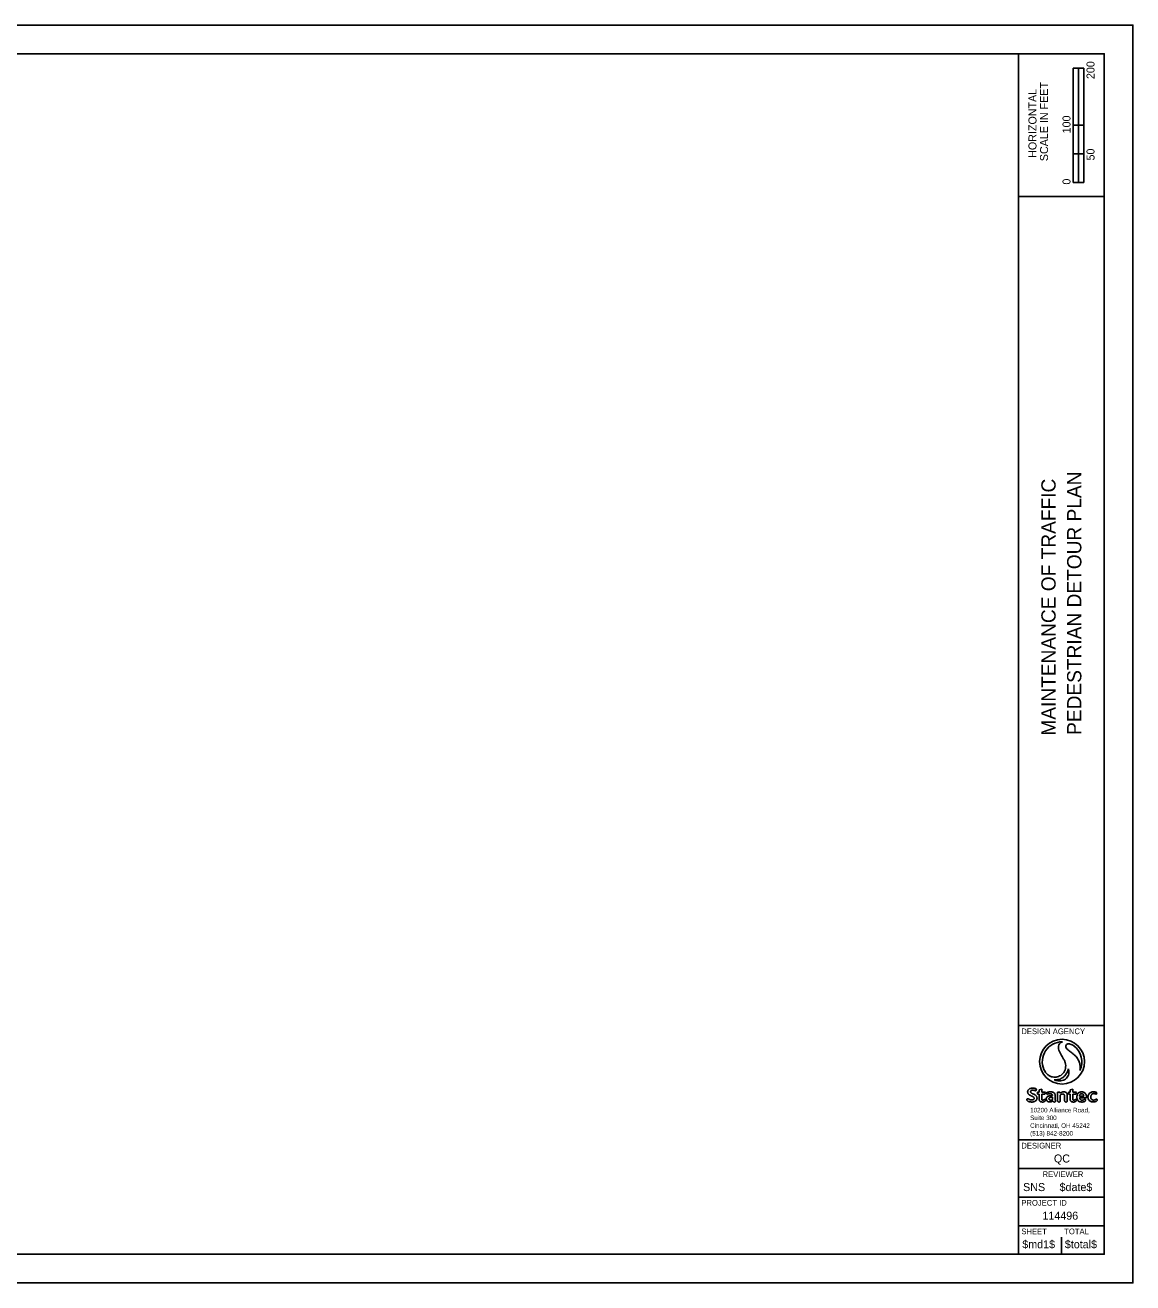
# Model space of a CAD drawing. Extents: x -4.7 to 34, y -5.1 to 22.
# Drawn here: x 14.63 to 34, y 0 to 22 of the extents above; entities that cross this region are included whole.
import ezdxf

# ---------------------------------------------------------------- set-up
doc = ezdxf.new("R2010")
doc.units = 0
for name, color, linetype in [('PM_P_CL_Double_Solid', 7, 'Continuous'), ('PM_P_Stop_Line', 7, 'Continuous'), ('PM_P_Yield_Line', 7, 'Continuous'), ('SN_P_Signs', 7, 'Continuous')]:
    doc.layers.add(name, color=color, linetype=linetype)

msp = doc.modelspace()

# ---------------------------------------------------------------- linework, layer by layer
at = {"layer": 'PM_P_CL_Double_Solid'}
msp.add_lwpolyline([(0, 0), (34, 0), (34, 22), (0, 22)], close=True, dxfattribs=at)
at = {"layer": 'PM_P_Stop_Line'}
for p, q in [((32, 0.5), (32, 21.5)), ((32, 19), (33.5, 19)), ((32, 4.5), (33.5, 4.5)), ((32, 2.5), (33.5, 2.5)), ((32, 2), (33.5, 2)), ((32, 1.5), (33.5, 1.5)), ((32, 1), (33.5, 1))]:
    msp.add_line(p, q, dxfattribs=at)
msp.add_lwpolyline([(1.5, 21.5), (33.5, 21.5), (33.5, 0.5), (1.5, 0.5)], close=True, dxfattribs=at)
at = {"layer": 'PM_P_Yield_Line'}
for p, q in [((32.302, 3.358), (32.314, 3.392)), ((32.362, 3.336), (32.331, 3.336)), ((32.331, 3.336), (32.331, 3.303)), ((32.331, 3.303), (32.362, 3.303)), ((32.409, 3.389), (32.362, 3.376)), ((32.362, 3.376), (32.362, 3.336)), ((32.409, 3.336), (32.409, 3.389)), ((32.472, 3.336), (32.409, 3.336)), ((32.409, 3.219), (32.409, 3.303)), ((32.409, 3.303), (32.46, 3.303)), ((32.46, 3.303), (32.472, 3.336)), ((32.492, 3.325), (32.506, 3.297)), ((32.725, 3.337), (32.684, 3.337)), ((32.684, 3.337), (32.684, 3.184)), ((32.728, 3.317), (32.725, 3.337)), ((32.903, 3.336), (32.873, 3.336)), ((32.873, 3.336), (32.873, 3.303)), ((32.873, 3.303), (32.904, 3.303)), ((32.951, 3.389), (32.903, 3.376)), ((32.903, 3.376), (32.903, 3.336)), ((32.95, 3.219), (32.951, 3.303)), ((32.951, 3.336), (32.951, 3.389)), ((33.013, 3.336), (32.951, 3.336)), ((32.951, 3.303), (33.002, 3.303)), ((33.002, 3.303), (33.013, 3.336)), ((33.359, 3.296), (33.37, 3.327)), ((32.596, 3.247), (32.596, 3.209)), ((32.731, 3.184), (32.731, 3.285)), ((33.141, 3.265), (33.068, 3.265)), ((33.068, 3.236), (33.19, 3.236))]:
    msp.add_line(p, q, dxfattribs=at)
for points in [[(32.769, 4.215), (32.769, 4.215)], [(32.968, 4.147), (32.968, 4.147)]]:
    msp.add_lwpolyline(points, dxfattribs=at)
msp.add_circle((32.762, 3.869), 0.392, dxfattribs=at)
for start, end in [(88.7666, 203.6845), (88.7601, 88.7666), (333.7815, 53.4326), (247.1184, 251.458)]:
    msp.add_arc((32.762, 3.869), 0.346, start, end, dxfattribs=at)
for points, degree in [([(32.769, 4.215), (32.761, 4.213), (32.741, 4.209), (32.715, 4.183), (32.696, 4.14), (32.699, 4.091), (32.716, 4.045), (32.742, 3.999), (32.768, 3.949), (32.798, 3.902), (32.819, 3.854), (32.828, 3.802), (32.822, 3.749), (32.807, 3.702), (32.777, 3.658), (32.739, 3.627), (32.698, 3.609), (32.661, 3.597), (32.62, 3.597), (32.575, 3.604), (32.53, 3.624), (32.482, 3.665), (32.459, 3.705), (32.445, 3.73)], 3), ([(32.769, 4.215), (32.769, 4.215), (32.769, 4.215), (32.769, 4.215)], 2), ([(33.072, 3.716), (33.075, 3.728), (33.08, 3.751), (33.079, 3.788), (33.076, 3.82), (33.066, 3.85), (33.055, 3.884), (33.036, 3.922), (33.008, 3.957), (32.971, 3.994), (32.926, 4.027), (32.879, 4.065), (32.841, 4.093), (32.828, 4.127), (32.828, 4.152), (32.841, 4.169), (32.857, 4.181), (32.879, 4.183), (32.905, 4.178), (32.936, 4.165), (32.957, 4.153), (32.968, 4.147)], 3), ([(32.627, 3.55), (32.636, 3.549), (32.656, 3.548), (32.69, 3.554), (32.728, 3.563), (32.763, 3.583), (32.795, 3.606), (32.824, 3.637), (32.849, 3.673), (32.865, 3.71), (32.869, 3.732), (32.872, 3.742)], 3), ([(32.872, 3.742), (32.874, 3.734), (32.881, 3.711), (32.882, 3.674), (32.876, 3.633), (32.855, 3.596), (32.827, 3.562), (32.786, 3.543), (32.742, 3.533), (32.697, 3.532), (32.666, 3.538), (32.652, 3.541)], 3), ([(32.314, 3.392), (32.312, 3.393), (32.302, 3.398), (32.284, 3.402), (32.262, 3.405), (32.242, 3.406), (32.225, 3.404), (32.209, 3.401), (32.193, 3.395), (32.179, 3.385), (32.168, 3.371), (32.162, 3.357), (32.16, 3.344), (32.161, 3.332), (32.163, 3.321), (32.168, 3.311), (32.174, 3.303), (32.181, 3.295), (32.19, 3.288), (32.201, 3.282), (32.214, 3.275), (32.229, 3.268), (32.244, 3.262), (32.256, 3.255), (32.266, 3.248), (32.272, 3.24), (32.274, 3.231), (32.274, 3.223), (32.27, 3.214), (32.263, 3.206), (32.25, 3.2), (32.236, 3.198), (32.219, 3.199), (32.205, 3.202), (32.194, 3.208), (32.184, 3.212), (32.178, 3.218), (32.172, 3.22), (32.166, 3.222), (32.161, 3.222), (32.155, 3.22), (32.15, 3.216), (32.146, 3.209), (32.146, 3.203), (32.147, 3.196), (32.152, 3.189), (32.162, 3.179), (32.181, 3.17), (32.203, 3.164), (32.226, 3.163), (32.245, 3.163), (32.262, 3.165), (32.277, 3.17), (32.293, 3.177), (32.308, 3.189), (32.319, 3.203), (32.324, 3.22), (32.325, 3.236), (32.323, 3.25), (32.317, 3.261), (32.311, 3.273), (32.299, 3.282), (32.286, 3.291), (32.271, 3.298), (32.255, 3.305), (32.239, 3.312), (32.225, 3.32), (32.216, 3.328), (32.212, 3.337), (32.211, 3.345), (32.213, 3.353), (32.219, 3.36), (32.226, 3.365), (32.236, 3.369), (32.248, 3.369), (32.26, 3.369), (32.271, 3.367), (32.282, 3.365), (32.293, 3.362), (32.299, 3.359), (32.302, 3.358)], 3), ([(32.362, 3.303), (32.362, 3.273), (32.362, 3.242), (32.362, 3.207), (32.364, 3.198), (32.367, 3.187), (32.373, 3.179), (32.38, 3.173), (32.387, 3.168), (32.398, 3.164), (32.413, 3.163), (32.429, 3.163), (32.445, 3.165), (32.457, 3.172), (32.466, 3.179), (32.47, 3.187), (32.471, 3.194), (32.469, 3.2), (32.466, 3.204), (32.462, 3.206), (32.458, 3.207), (32.453, 3.207), (32.448, 3.206), (32.444, 3.202), (32.439, 3.199), (32.433, 3.196), (32.427, 3.194), (32.42, 3.195), (32.415, 3.198), (32.41, 3.202), (32.408, 3.21), (32.408, 3.215), (32.409, 3.219)], 3), ([(32.601, 3.185), (32.601, 3.184), (32.601, 3.18), (32.605, 3.174), (32.611, 3.167), (32.621, 3.163), (32.632, 3.163), (32.642, 3.165), (32.646, 3.173), (32.646, 3.181), (32.644, 3.192), (32.641, 3.221), (32.643, 3.252), (32.643, 3.285), (32.639, 3.302), (32.63, 3.316), (32.62, 3.327), (32.604, 3.336), (32.584, 3.341), (32.56, 3.342), (32.536, 3.34), (32.513, 3.335), (32.498, 3.328), (32.492, 3.325)], 3), ([(32.506, 3.297), (32.508, 3.298), (32.515, 3.302), (32.526, 3.305), (32.539, 3.308), (32.551, 3.309), (32.564, 3.309), (32.576, 3.305), (32.586, 3.299), (32.593, 3.291), (32.596, 3.282), (32.596, 3.277), (32.596, 3.275)], 3), ([(32.731, 3.285), (32.732, 3.286), (32.736, 3.289), (32.743, 3.293), (32.754, 3.3), (32.766, 3.304), (32.78, 3.304), (32.792, 3.3), (32.801, 3.291), (32.806, 3.28), (32.808, 3.265), (32.807, 3.244), (32.808, 3.216), (32.806, 3.193), (32.807, 3.177), (32.813, 3.169), (32.822, 3.163), (32.833, 3.163), (32.844, 3.165), (32.853, 3.172), (32.855, 3.184), (32.853, 3.207), (32.854, 3.234), (32.854, 3.264), (32.855, 3.283), (32.852, 3.3), (32.847, 3.311), (32.839, 3.323), (32.825, 3.333), (32.809, 3.341), (32.79, 3.341), (32.772, 3.34), (32.757, 3.335), (32.743, 3.329), (32.734, 3.321), (32.729, 3.318), (32.728, 3.317)], 3), ([(32.904, 3.303), (32.904, 3.273), (32.903, 3.242), (32.904, 3.207), (32.905, 3.198), (32.909, 3.187), (32.915, 3.179), (32.922, 3.173), (32.929, 3.168), (32.94, 3.164), (32.955, 3.163), (32.971, 3.163), (32.987, 3.165), (32.999, 3.172), (33.008, 3.179), (33.012, 3.187), (33.012, 3.194), (33.011, 3.2), (33.008, 3.204), (33.004, 3.206), (33, 3.207), (32.995, 3.207), (32.99, 3.206), (32.986, 3.202), (32.981, 3.199), (32.975, 3.196), (32.969, 3.194), (32.962, 3.195), (32.957, 3.198), (32.952, 3.202), (32.95, 3.21), (32.95, 3.215), (32.95, 3.219)], 3), ([(33.19, 3.236), (33.19, 3.24), (33.19, 3.252), (33.188, 3.271), (33.183, 3.292), (33.173, 3.308), (33.162, 3.322), (33.147, 3.332), (33.129, 3.339), (33.108, 3.341), (33.088, 3.34), (33.069, 3.334), (33.052, 3.325), (33.038, 3.311), (33.028, 3.295), (33.023, 3.277), (33.021, 3.258), (33.021, 3.238), (33.025, 3.22), (33.032, 3.202), (33.043, 3.186), (33.06, 3.174), (33.081, 3.164), (33.106, 3.163), (33.128, 3.163), (33.147, 3.167), (33.162, 3.174), (33.173, 3.184), (33.177, 3.194), (33.175, 3.202), (33.171, 3.209), (33.164, 3.211), (33.158, 3.211), (33.151, 3.209), (33.142, 3.204), (33.132, 3.197), (33.119, 3.195), (33.108, 3.194), (33.096, 3.197), (33.087, 3.204), (33.078, 3.211), (33.072, 3.221), (33.069, 3.23), (33.068, 3.234), (33.068, 3.236)], 3), ([(33.068, 3.265), (33.068, 3.267), (33.068, 3.27), (33.068, 3.278), (33.071, 3.287), (33.076, 3.296), (33.085, 3.304), (33.097, 3.309), (33.11, 3.309), (33.123, 3.305), (33.133, 3.299), (33.138, 3.287), (33.14, 3.276), (33.141, 3.269), (33.141, 3.265)], 3), ([(33.37, 3.327), (33.366, 3.33), (33.356, 3.335), (33.337, 3.34), (33.312, 3.343), (33.287, 3.34), (33.262, 3.332), (33.242, 3.318), (33.227, 3.3), (33.218, 3.278), (33.215, 3.255), (33.216, 3.23), (33.225, 3.209), (33.237, 3.192), (33.254, 3.178), (33.277, 3.167), (33.304, 3.163), (33.329, 3.164), (33.35, 3.17), (33.366, 3.177), (33.377, 3.187), (33.377, 3.197), (33.377, 3.205), (33.372, 3.209), (33.367, 3.212), (33.361, 3.212), (33.354, 3.211), (33.347, 3.205), (33.337, 3.201), (33.327, 3.197), (33.314, 3.196), (33.299, 3.197), (33.285, 3.204), (33.275, 3.215), (33.266, 3.228), (33.264, 3.243), (33.262, 3.257), (33.266, 3.272), (33.271, 3.285), (33.28, 3.296), (33.291, 3.304), (33.304, 3.309), (33.319, 3.31), (33.334, 3.309), (33.348, 3.304), (33.356, 3.299), (33.359, 3.296)], 3), ([(32.596, 3.275), (32.593, 3.275), (32.583, 3.275), (32.566, 3.274), (32.545, 3.273), (32.526, 3.269), (32.508, 3.261), (32.492, 3.248), (32.485, 3.229), (32.486, 3.211), (32.489, 3.196), (32.498, 3.183), (32.512, 3.171), (32.531, 3.164), (32.551, 3.163), (32.57, 3.166), (32.584, 3.171), (32.594, 3.178), (32.598, 3.183), (32.601, 3.185)], 3), ([(32.596, 3.209), (32.595, 3.208), (32.591, 3.205), (32.583, 3.2), (32.571, 3.196), (32.559, 3.195), (32.549, 3.198), (32.541, 3.202), (32.537, 3.208), (32.533, 3.215), (32.533, 3.222), (32.534, 3.229), (32.539, 3.236), (32.546, 3.24), (32.555, 3.244), (32.566, 3.246), (32.578, 3.246), (32.589, 3.247), (32.594, 3.247), (32.596, 3.247)], 3), ([(32.684, 3.184), (32.685, 3.182), (32.686, 3.177), (32.689, 3.17), (32.698, 3.163), (32.71, 3.163), (32.722, 3.164), (32.729, 3.172), (32.731, 3.179), (32.731, 3.182), (32.731, 3.184)], 3)]:
    msp.add_open_spline(points, degree=degree, dxfattribs=at)
at = {"layer": 'SN_P_Signs'}
for p, q in [((32.957, 19.25), (32.957, 21.25)), ((33.144, 21.25), (32.957, 21.25)), ((32.957, 20.25), (32.957, 21.25)), ((32.957, 21.25), (33.05, 21.25)), ((33.05, 21.25), (33.051, 21.25)), ((33.051, 21.25), (33.051, 20.25)), ((33.144, 21.25), (33.144, 19.25)), ((33.051, 20.25), (32.957, 20.25)), ((33.143, 20.25), (33.05, 20.25)), ((33.05, 20.25), (33.05, 19.75)), ((33.143, 19.75), (33.143, 20.25)), ((33.05, 19.75), (32.957, 19.75)), ((32.957, 19.75), (32.957, 19.25)), ((33.05, 19.25), (33.05, 19.75)), ((33.05, 19.75), (33.143, 19.75)), ((33.144, 19.25), (32.957, 19.25)), ((32.957, 19.25), (33.05, 19.25)), ((32.75, 3.5), (32.75, 3.5)), ((32.375, 0.675), (32.375, 0.675)), ((32.75, 0.5), (32.75, 0.8))]:
    msp.add_line(p, q, dxfattribs=at)

# ---------------------------------------------------------------- texts
at = {"layer": 'PM_P_Yield_Line'}
for s, height, p in [('Suite 300', 0.0795, (32.204, 2.847)), ('10200 Alliance Road,', 0.07948, (32.204, 2.982)), ('Cincinnati, OH 45242', 0.07948, (32.204, 2.711)), ('(513) 842-8200', 0.07948, (32.204, 2.575))]:
    msp.add_text(s, height=height, rotation=360, dxfattribs=at).set_placement(p)
at = {"layer": 'SN_P_Signs'}
for s, height, p in [('200', 0.14, (33.33, 21.057)), ('SCALE IN FEET', 0.14, (32.517, 19.621)), ('HORIZONTAL', 0.14, (32.315, 19.679)), ('100', 0.14, (32.91, 20.107)), ('50', 0.14, (33.33, 19.633)), ('0', 0.14, (32.91, 19.211)), ('PEDESTRIAN DETOUR PLAN', 0.25, (33.1, 9.585)), ('MAINTENANCE OF TRAFFIC', 0.25, (32.65, 9.572))]:
    msp.add_text(s, height=height, rotation=90, dxfattribs=at).set_placement(p)
for s, height, p in [('DESIGN AGENCY', 0.1, (32.05, 4.35)), ('DESIGNER', 0.1, (32.05, 2.35)), ('QC', 0.14, (32.62, 2.105)), ('REVIEWER', 0.1, (32.422, 1.85)), ('SNS', 0.14, (32.081, 1.605)), ('$date$', 0.14, (32.719, 1.605)), ('PROJECT ID', 0.1, (32.05, 1.35)), ('114496', 0.14, (32.419, 1.105)), ('SHEET', 0.1, (32.05, 0.85)), ('TOTAL', 0.1, (32.8, 0.85)), ('$md1$', 0.14, (32.067, 0.605)), ('$total$', 0.14, (32.811, 0.605))]:
    msp.add_text(s, height=height, dxfattribs=at).set_placement(p)

doc.saveas('drawing.dxf')
